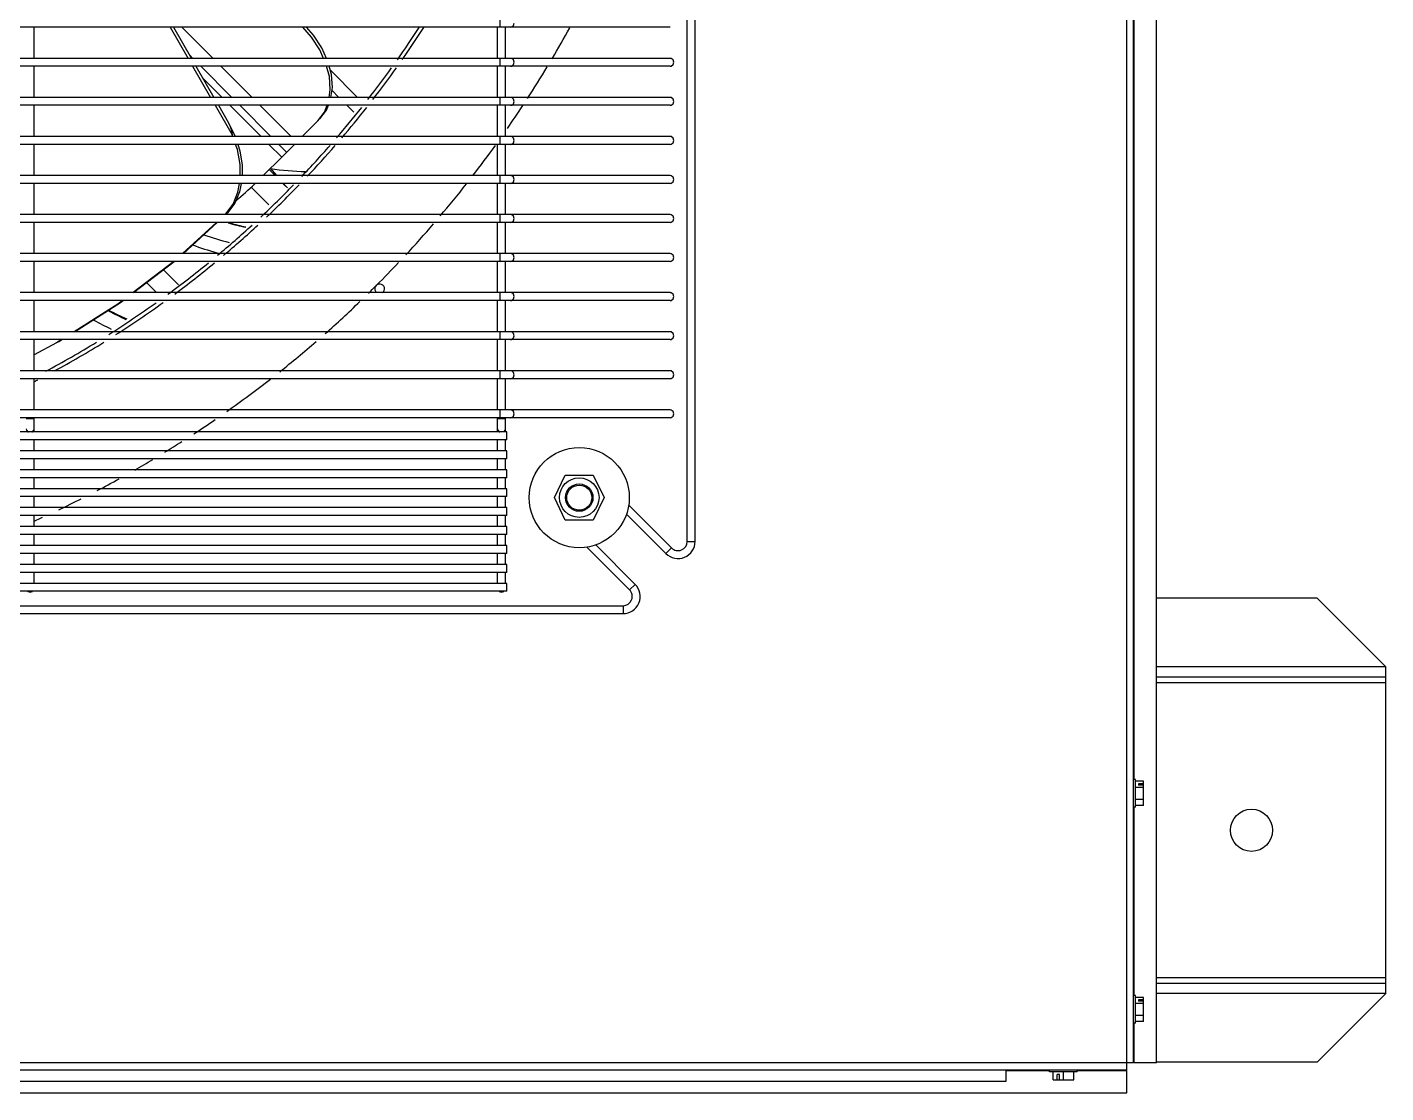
# Model space of a CAD drawing. Header units: metres. Extents: x -367 to 374, y -238 to 224.
# Drawn here: x 359.637 to 360.153, y 198.29 to 198.695 of the extents above; entities that cross this region are included whole.
import ezdxf
from ezdxf.enums import TextEntityAlignment as Align

# ---------------------------------------------------------------- set-up
doc = ezdxf.new("R2010")
doc.units = ezdxf.units.M
for name, color, linetype in [('ELE-ALIMENTADORES', 160, 'Continuous'), ('LA_BAU_BASES GERAIS_R00$0$ARQ-XREF-ATT', 8, 'Continuous'), ('LA_BAU_BASES GERAIS_R00$0$BASE', 253, 'Continuous'), ('LA_BAU_BASES GERAIS_R00$0$dutos', 31, 'Continuous')]:
    doc.layers.add(name, color=color, linetype=linetype)
doc.styles.add('LA_BAU_BASES GERAIS_R00$0$R60-125-RS', font='romans.shx', dxfattribs={"height": 0.19})
doc.styles.add('LA_BAU_BASES GERAIS_R00$0$R80-100-RS', font='romans.shx', dxfattribs={"height": 0.203})

# ---------------------------------------------------------------- blocks, each defined once
blk = doc.blocks.new('LA_BAU_BASES GERAIS_R00$0$A$C2E3D5B4E')
at = {"layer": 'LA_BAU_BASES GERAIS_R00$0$dutos', "color": 251}
for p, q in [((-6.695350000000076, 20.3490000000006), (-6.695350000000076, 21.4110000000006)), ((-6.692800000000034, 20.3515500000006), (-6.692800000000034, 21.4084500000006)), ((-6.684021825406603, 20.3515500000006), (-6.684021825406603, 21.4084500000006)), ((-6.862218694489911, 20.54945509769187), (-6.862218694489911, 21.35734371455515)), ((-6.859218694489869, 20.54945509769187), (-6.859218694489869, 21.35734371455515)), ((-6.692507106780795, 20.4591000000006), (-6.692507106780795, 21.13033000000096)), ((-6.93321869449062, 20.74460130551078), (-6.93321869449062, 20.74760130551078)), ((-6.868681703277502, 20.74460130551078), (-7.714615808807707, 20.74460130551078)), ((-7.110218694490641, 20.73278130551078), (-7.110218694490641, 20.74460130551078)), ((-7.058569698525503, 20.74460130551078), (-7.05174541834333, 20.73278130551078)), ((-7.057321970390944, 20.74460130551078), (-7.050497690208772, 20.73278130551078)), ((-7.054083131742232, 20.74460130551078), (-7.042263131742175, 20.73278130551078)), ((-6.934218694489914, 20.73278130551078), (-6.934218694489914, 20.74460130551078)), ((-6.931218694489871, 20.73278130551078), (-6.931218694489871, 20.74460130551078)), ((-6.868681703277502, 20.73278130551078), (-7.714615808807707, 20.73278130551078)), ((-7.051253596562901, 20.73409057372096), (-7.049944328657148, 20.73278130551078)), ((-6.93321869449062, 20.72978130551078), (-6.93321869449062, 20.73278130551078)), ((-6.868681703277502, 20.72978130551078), (-7.714615808807707, 20.72978130551078)), ((-7.110218694490641, 20.71796130551078), (-7.110218694490641, 20.72978130551078)), ((-7.050013367536053, 20.72978130551078), (-7.04318908735388, 20.71796130551078)), ((-7.048765639401495, 20.72978130551078), (-7.041941359219322, 20.71796130551078)), ((-7.04694432935753, 20.72978130551078), (-7.035124332117448, 20.71796130551078)), ((-7.039263131742246, 20.72978130551078), (-7.027443131742189, 20.71796130551078)), ((-6.997795470404412, 20.72836299107296), (-6.987393784842197, 20.71796130551078)), ((-6.934218694489914, 20.71796130551078), (-6.934218694489914, 20.72978130551078)), ((-6.931218694489871, 20.71796130551078), (-6.931218694489871, 20.72978130551078)), ((-7.046179169304764, 20.72530140789114), (-7.038839069272058, 20.71796130551078)), ((-6.868681703277502, 20.71796130551078), (-7.714615808807707, 20.71796130551078)), ((-6.994457262727337, 20.71796130551078), (-6.997107438409898, 20.72067806225951)), ((-6.93321869449062, 20.71496130551078), (-6.93321869449062, 20.71796130551078)), ((-6.868681703277502, 20.71496130551078), (-7.714615808807707, 20.71496130551078)), ((-7.110218694490641, 20.70314130551078), (-7.110218694490641, 20.71496130551078)), ((-7.041457036546603, 20.71496130551078), (-7.035013336550946, 20.70380048973006)), ((-7.040209308412045, 20.71496130551078), (-7.036377944152036, 20.70832518795115)), ((-7.035839070231987, 20.71496130551078), (-7.024019074012017, 20.70314130551078)), ((-7.03212433281783, 20.71496130551078), (-7.020304335576725, 20.70314130551078)), ((-7.02444313174226, 20.71496130551078), (-7.012623131742203, 20.70314130551078)), ((-6.99146485265419, 20.71496130551078), (-6.988852265673472, 20.71234871853006)), ((-6.934218694489914, 20.70314130551078), (-6.934218694489914, 20.71496130551078)), ((-6.931218694489871, 20.70314130551078), (-6.931218694489871, 20.71496130551078)), ((-7.002498783641158, 20.70901695741006), (-7.008374435539281, 20.70314130551078)), ((-6.868681703277502, 20.70314130551078), (-7.714615808807707, 20.70314130551078)), ((-7.034780622034532, 20.70314130551078), (-7.035013336550946, 20.70380048973006)), ((-6.93321869449062, 20.70014130551078), (-6.93321869449062, 20.70314130551078)), ((-6.868681703277502, 20.70014130551078), (-7.714615808807707, 20.70014130551078)), ((-7.110218694490641, 20.68832130551078), (-7.110218694490641, 20.70014130551078)), ((-7.023194435539267, 20.68832130551078), (-7.016196756026943, 20.69531898502314)), ((-7.02101907497206, 20.70014130551078), (-7.016196756026943, 20.69531898502314)), ((-7.017304336277107, 20.70014130551078), (-7.014339386254619, 20.69717635479551)), ((-7.011374435539324, 20.70014130551078), (-7.016196756026943, 20.69531898502314)), ((-6.934218694489914, 20.68832130551078), (-6.934218694489914, 20.70014130551078)), ((-6.931218694489871, 20.68832130551078), (-6.931218694489871, 20.70014130551078)), ((-7.018723502399666, 20.68832130551078), (-7.020958968969467, 20.6905567720806)), ((-7.018043484313807, 20.68832130551078), (-7.020386467492017, 20.69112927355805)), ((-6.868681703277502, 20.68832130551078), (-7.714615808807707, 20.68832130551078)), ((-6.868681703277502, 20.68532130551078), (-7.714615808807707, 20.68532130551078)), ((-7.110218694490641, 20.67350130551078), (-7.110218694490641, 20.68532130551078)), ((-7.014034101407674, 20.68363190451878), (-7.015723502399624, 20.68532130551078)), ((-7.014616983703263, 20.68421478681551), (-7.015540268672453, 20.68532130551078)), ((-6.934218694489914, 20.67350130551078), (-6.934218694489914, 20.68532130551078)), ((-6.93321869449062, 20.68532130551078), (-6.93321869449062, 20.68832130551078)), ((-6.931218694489871, 20.67350130551078), (-6.931218694489871, 20.68532130551078)), ((-7.021047757331644, 20.6771751762606), (-7.027694161060026, 20.68382157999006)), ((-6.868681703277502, 20.67350130551078), (-7.714615808807707, 20.67350130551078)), ((-6.868681703277502, 20.67050130551078), (-7.714615808807707, 20.67050130551078)), ((-7.110218694490641, 20.65868130551078), (-7.110218694490641, 20.67050130551078)), ((-7.041005480362628, 20.67050130551078), (-7.053801046596732, 20.65868130551078)), ((-7.053537533140002, 20.65868130551078), (-7.040740111823652, 20.67050130551078)), ((-7.037465785296718, 20.67377112529915), (-7.037757874718977, 20.67350130551078)), ((-7.037465785296718, 20.67377112529915), (-7.036756592239271, 20.67418057810205)), ((-7.037343384510223, 20.67363860292824), (-7.036756592239271, 20.67418057810205)), ((-6.934218694489914, 20.65868130551078), (-6.934218694489914, 20.67050130551078)), ((-6.93321869449062, 20.67050130551078), (-6.93321869449062, 20.67350130551078)), ((-6.931218694489871, 20.65868130551078), (-6.931218694489871, 20.67050130551078)), ((-6.868681703277502, 20.65868130551078), (-7.714615808807707, 20.65868130551078)), ((-6.868681703277502, 20.65568130551078), (-7.714615808807707, 20.65568130551078)), ((-7.110218694490641, 20.64386130551078), (-7.110218694490641, 20.65568130551078)), ((-7.057142004501543, 20.65568130551078), (-7.07264391557419, 20.64386130551078)), ((-7.072474327283658, 20.64386130551078), (-7.056971635039304, 20.65568130551078)), ((-6.934218694489914, 20.64386130551078), (-6.934218694489914, 20.65568130551078)), ((-6.93321869449062, 20.65568130551078), (-6.93321869449062, 20.65868130551078)), ((-6.931218694489871, 20.64386130551078), (-6.931218694489871, 20.65568130551078)), ((-7.055337871022971, 20.64681748783151), (-7.061073913681867, 20.65255353049042)), ((-6.868681703277502, 20.64386130551078), (-7.714615808807707, 20.64386130551078)), ((-7.063695397200718, 20.64386130551078), (-7.067493227687692, 20.64765913599769)), ((-6.93321869449062, 20.64086130551078), (-6.93321869449062, 20.64386130551078)), ((-6.868681703277502, 20.64086130551078), (-7.714615808807707, 20.64086130551078)), ((-7.110218694490641, 20.62904130551078), (-7.110218694490641, 20.64086130551078)), ((-6.934218694489914, 20.62904130551078), (-6.934218694489914, 20.64086130551078)), ((-6.931218694489871, 20.62904130551078), (-6.931218694489871, 20.64086130551078)), ((-6.868681703277502, 20.62904130551078), (-7.714615808807707, 20.62904130551078)), ((-6.93321869449062, 20.62604130551078), (-6.93321869449062, 20.62904130551078)), ((-6.868681703277502, 20.62604130551078), (-7.714615808807707, 20.62604130551078)), ((-7.110218694490641, 20.61422130551078), (-7.110218694490641, 20.62604130551078)), ((-7.101663996400021, 20.62478928955915), (-7.110218694490641, 20.62028819284097)), ((-7.099686721568446, 20.62604130551078), (-7.101663996400021, 20.62478928955915)), ((-7.100967936976076, 20.62519115965478), (-7.099625316787296, 20.62604130551078)), ((-6.934218694489914, 20.61422130551078), (-6.934218694489914, 20.62604130551078)), ((-6.931218694489871, 20.61422130551078), (-6.931218694489871, 20.62604130551078)), ((-6.868681703277502, 20.61422130551078), (-7.714615808807707, 20.61422130551078)), ((-6.93321869449062, 20.61122130551078), (-6.93321869449062, 20.61422130551078)), ((-6.868681703277502, 20.61122130551078), (-7.714615808807707, 20.61122130551078)), ((-7.110218694490641, 20.59940130551078), (-7.110218694490641, 20.61122130551078)), ((-6.934218694489914, 20.59940130551078), (-6.934218694489914, 20.61122130551078)), ((-6.931218694489871, 20.59940130551078), (-6.931218694489871, 20.61122130551078)), ((-6.868681703277502, 20.59940130551078), (-7.714615808807707, 20.59940130551078)), ((-6.93321869449062, 20.59640130551078), (-6.93321869449062, 20.59940130551078)), ((-6.868681703277502, 20.59640130551078), (-7.714615808807707, 20.59640130551078)), ((-7.11321869449057, 20.59608130551114), (-7.110218694490641, 20.59608130551114)), ((-7.110218694490641, 20.59102165770715), (-7.110218694490641, 20.59640130551078)), ((-6.934218694489914, 20.59102165770715), (-6.934218694489914, 20.59640130551078)), ((-6.934218694489914, 20.59608130551114), (-6.931218694489871, 20.59608130551114)), ((-6.931218694489871, 20.59101784869442), (-6.931218694489871, 20.59640130551078)), ((-6.930718694490224, 20.59102165770715), (-7.650718694490251, 20.59102165770715)), ((-6.930718694490224, 20.58802165770715), (-7.650718694490251, 20.58802165770715)), ((-7.110218694490641, 20.58383677913515), (-7.110218694490641, 20.58802165770715)), ((-6.934218694489914, 20.58383677913515), (-6.934218694489914, 20.58802165770715)), ((-6.931218694489871, 20.58383297012242), (-6.931218694489871, 20.58802165770715)), ((-6.930718694490224, 20.58802546672096), (-6.930718694490224, 20.59101784869442)), ((-6.930718694490224, 20.58383677913515), (-7.650718694490251, 20.58383677913515)), ((-6.930718694490224, 20.58084058814897), (-6.930718694490224, 20.58383297012242)), ((-6.930718694490224, 20.58083677913515), (-7.650718694490251, 20.58083677913515)), ((-6.930718694490224, 20.57665190056314), (-7.650718694490251, 20.57665190056314)), ((-7.110218694490641, 20.57665190056314), (-7.110218694490641, 20.58083677913515)), ((-6.934218694489914, 20.57665190056314), (-6.934218694489914, 20.58083677913515)), ((-6.931218694489871, 20.57664809154932), (-6.931218694489871, 20.58083677913515)), ((-6.930718694490224, 20.57365570957587), (-6.930718694490224, 20.57664809154932)), ((-6.930718694490224, 20.57365190056314), (-7.650718694490251, 20.57365190056314)), ((-7.110218694490641, 20.56946702199114), (-7.110218694490641, 20.57365190056314)), ((-6.934218694489914, 20.56946702199114), (-6.934218694489914, 20.57365190056314)), ((-6.931218694489871, 20.56946321297733), (-6.931218694489871, 20.57365190056314)), ((-6.912668694490549, 20.56608130551115), (-6.908539227212373, 20.57458130551042)), ((-6.908539227212373, 20.57458130551042), (-6.897898161768808, 20.57458130551042)), ((-6.897898161768808, 20.57458130551042), (-6.893768694490632, 20.56608130551115)), ((-6.930718694490224, 20.56946702199114), (-7.650718694490251, 20.56946702199114)), ((-6.930718694490224, 20.56646702199114), (-7.650718694490251, 20.56646702199114)), ((-7.110218694490641, 20.56228214341915), (-7.110218694490641, 20.56646702199114)), ((-6.934218694489914, 20.56228214341915), (-6.934218694489914, 20.56646702199114)), ((-6.931218694489871, 20.56227833440533), (-6.931218694489871, 20.56646702199114)), ((-6.930718694490224, 20.56647083100388), (-6.930718694490224, 20.56946321297733)), ((-6.908539227212373, 20.55758130551078), (-6.912668694490549, 20.56608130551115)), ((-6.893768694490632, 20.56608130551115), (-6.897898161768808, 20.55758130551078)), ((-6.930718694490224, 20.56228214341915), (-7.650718694490251, 20.56228214341915)), ((-6.930718694490224, 20.55928595243187), (-6.930718694490224, 20.56227833440533)), ((-6.88444778140547, 20.56323443713806), (-6.868193568224456, 20.54698022395696)), ((-6.930718694490224, 20.55928214341915), (-7.650718694490251, 20.55928214341915)), ((-7.110218694490641, 20.55509726484714), (-7.110218694490641, 20.55928214341915)), ((-6.934218694489914, 20.55509726484714), (-6.934218694489914, 20.55928214341915)), ((-6.931218694489871, 20.55509345583333), (-6.931218694489871, 20.55928214341915)), ((-6.897898161768808, 20.55758130551078), (-6.908539227212373, 20.55758130551078)), ((-6.885286476549481, 20.55983049159551), (-6.870314888567691, 20.54485890361369)), ((-6.930718694490224, 20.55509726484714), (-7.650718694490251, 20.55509726484714)), ((-6.930718694490224, 20.55209726484714), (-7.650718694490251, 20.55209726484714)), ((-7.110218694490641, 20.54791238627514), (-7.110218694490641, 20.55209726484714)), ((-6.934218694489914, 20.54791238627514), (-6.934218694489914, 20.55209726484714)), ((-6.931218694489871, 20.54790857726133), (-6.931218694489871, 20.55209726484714)), ((-6.930718694490224, 20.55210107385987), (-6.930718694490224, 20.55509345583333)), ((-6.930718694490224, 20.54791238627514), (-7.650718694490251, 20.54791238627514)), ((-6.930718694490224, 20.54491619528788), (-6.930718694490224, 20.54790857726133)), ((-6.884117612936393, 20.53105617924496), (-6.900371826117521, 20.54731039242606)), ((-6.881996292593158, 20.53317749958823), (-6.896967880574948, 20.54814908757005)), ((-6.868193568224456, 20.54698022395696), (-6.870314888567691, 20.54485890361369)), ((-6.862218694489911, 20.54945509769187), (-6.859218694489869, 20.54945509769187)), ((-6.930718694490224, 20.54491238627514), (-7.650718694490251, 20.54491238627514)), ((-6.930718694490224, 20.54072750770315), (-7.650718694490251, 20.54072750770315)), ((-7.110218694490641, 20.54072750770315), (-7.110218694490641, 20.54491238627514)), ((-6.934218694489914, 20.54072750770315), (-6.934218694489914, 20.54491238627514)), ((-6.931218694489871, 20.54072369868933), (-6.931218694489871, 20.54491238627514)), ((-6.930718694490224, 20.53773131671587), (-6.930718694490224, 20.54072369868933)), ((-6.930718694490224, 20.53772750770315), (-7.650718694490251, 20.53772750770315)), ((-7.110218694490641, 20.53354262913115), (-7.110218694490641, 20.53772750770315)), ((-6.934218694489914, 20.53354262913115), (-6.934218694489914, 20.53772750770315)), ((-6.931218694489871, 20.53353882011733), (-6.931218694489871, 20.53772750770315)), ((-6.930718694490224, 20.53354262913115), (-7.650718694490251, 20.53354262913115)), ((-6.930718694490224, 20.53054262913115), (-7.650718694490251, 20.53054262913115)), ((-6.932718694489836, 20.5302323847366), (-6.931837016611325, 20.53048294098824)), ((-6.930718694490224, 20.53054643814387), (-6.930718694490224, 20.53353882011733)), ((-6.884117612936393, 20.53105617924496), (-6.881996292593158, 20.53317749958823)), ((-7.694483104176811, 20.52508130551042), (-6.886592486671361, 20.52508130551042)), ((-6.886592486671361, 20.52508130551042), (-6.886592486671361, 20.52208130551042)), ((-6.623050000000035, 20.52790000000096), (-6.684021825406603, 20.52790000000096)), ((-6.596999999999639, 20.5018500000006), (-6.623050000000035, 20.52790000000096)), ((-7.694483104176811, 20.52208130551042), (-6.886592486671361, 20.52208130551042)), ((-6.596999999999639, 20.5018500000006), (-6.684021825406603, 20.5018500000006)), ((-6.596999999999639, 20.37785000000132), (-6.596999999999639, 20.5018500000006)), ((-6.596999999999639, 20.49790000000096), (-6.684021825406603, 20.49790000000096)), ((-6.596999999999639, 20.4958500000006), (-6.684021825406603, 20.4958500000006)), ((-6.692009999999641, 20.4591000000006), (-6.692800000000034, 20.4591000000006)), ((-6.692009999999641, 20.4486000000006), (-6.692009999999641, 20.4591000000006)), ((-6.688960000000066, 20.45842261413333), (-6.692009999999641, 20.45842261413333)), ((-6.688960000000066, 20.45613630706642), (-6.688960000000066, 20.45842261413333)), ((-6.688960000000066, 20.45613630706642), (-6.692009999999641, 20.45613630706642)), ((-6.690959999999677, 20.45752946060023), (-6.690959999999677, 20.45702946059951)), ((-6.688960000000066, 20.45752946060023), (-6.690959999999677, 20.45752946060023)), ((-6.688960000000066, 20.45702946059951), (-6.690959999999677, 20.45702946059951)), ((-6.688960000000066, 20.44927738586896), (-6.688960000000066, 20.45613630706642)), ((-6.692009999999641, 20.4486000000006), (-6.692800000000034, 20.4486000000006)), ((-6.692507106780795, 20.37710000000133), (-6.692507106780795, 20.4486000000006)), ((-6.688960000000066, 20.45156369293478), (-6.692009999999641, 20.45156369293478)), ((-6.688960000000066, 20.44927738586896), (-6.692009999999641, 20.44927738586896)), ((-6.596999999999639, 20.38385000000132), (-6.684021825406603, 20.38385000000132)), ((-6.684021825406603, 20.38180000000096), (-6.596999999999639, 20.38180000000096)), ((-6.692009999999641, 20.37710000000133), (-6.692800000000034, 20.37710000000133)), ((-6.692009999999641, 20.36660000000133), (-6.692009999999641, 20.37710000000133)), ((-6.688960000000066, 20.37642261413296), (-6.692009999999641, 20.37642261413296)), ((-6.690959999999677, 20.37552946059987), (-6.690959999999677, 20.37502946060024)), ((-6.688960000000066, 20.37552946059987), (-6.690959999999677, 20.37552946059987)), ((-6.688960000000066, 20.37413630706715), (-6.688960000000066, 20.37642261413296)), ((-6.596999999999639, 20.37785000000132), (-6.684021825406603, 20.37785000000132)), ((-6.596999999999639, 20.37785000000132), (-6.623050000000035, 20.35180000000096)), ((-6.688960000000066, 20.37413630706715), (-6.692009999999641, 20.37413630706715)), ((-6.688960000000066, 20.37502946060024), (-6.690959999999677, 20.37502946060024)), ((-6.688960000000066, 20.3672773858686), (-6.688960000000066, 20.37413630706715)), ((-6.692009999999641, 20.36660000000133), (-6.692800000000034, 20.36660000000133)), ((-6.692507106780795, 20.3515500000006), (-6.692507106780795, 20.36660000000133)), ((-6.688960000000066, 20.36956369293551), (-6.692009999999641, 20.36956369293551)), ((-6.688960000000066, 20.3672773858686), (-6.692009999999641, 20.3672773858686)), ((-6.692800000000034, 20.3515500000006), (-8.882800000000088, 20.3515500000006)), ((-6.684021825406603, 20.3515500000006), (-6.692507106780795, 20.3515500000006)), ((-6.623050000000035, 20.35180000000096), (-6.684021825406603, 20.35180000000096)), ((-8.880250000000046, 20.3490000000006), (-6.695350000000076, 20.3490000000006)), ((-6.741250000000036, 20.34455000000133), (-8.78125, 20.34455000000133)), ((-6.741250000000036, 20.3490000000006), (-6.741250000000036, 20.34455000000133)), ((-6.741250000000036, 20.34870710678242), (-6.724628694490548, 20.34870710678242)), ((-6.724628694490548, 20.34821000000133), (-6.724628694490548, 20.3490000000006)), ((-6.714128756005834, 20.34821000000133), (-6.724628632975282, 20.34821000000133)), ((-6.723338694490621, 20.3451600000006), (-6.723338694490621, 20.34821000000133)), ((-6.723338694490621, 20.3451600000006), (-6.719378694490615, 20.3451600000006)), ((-6.721791707192438, 20.3451600000006), (-6.721791707192438, 20.34716000000133)), ((-6.720925681788799, 20.34716000000133), (-6.721791707192438, 20.34716000000133)), ((-6.720925681788799, 20.3451600000006), (-6.720925681788799, 20.34716000000133)), ((-6.719378694490615, 20.3451600000006), (-6.719378694490615, 20.34821000000133)), ((-6.719378694490615, 20.3451600000006), (-6.715418694490609, 20.3451600000006)), ((-6.715418694490609, 20.3451600000006), (-6.715418694490609, 20.34821000000133)), ((-6.714128694490569, 20.34821000000133), (-6.714128694490569, 20.3490000000006)), ((-6.714128694490569, 20.34870710678242), (-6.695350000000076, 20.34870710678242)), ((-6.695350000000076, 20.34022182540824), (-6.695350000000076, 20.34870710678242)), ((-8.880250000000046, 20.34022182540824), (-6.695350000000076, 20.34022182540824))]:
    blk.add_line(p, q, dxfattribs=at)
for points in [[(-7.000296211055684, 20.73278130551078), (-7.001735852586194, 20.73597041233042), (-7.004861717180347, 20.74080344936242), (-7.008165020603656, 20.74460130551078)], [(-6.999171356927718, 20.73278130551078), (-7.000960852585877, 20.73674541233078), (-7.004086717181167, 20.74157844936169), (-7.006715940266986, 20.74460130551078)], [(-6.92928290580835, 20.74460130551078), (-6.928877497278222, 20.74467472073623), (-6.928221532498583, 20.74521962763224), (-6.927970976246911, 20.74610130551078)], [(-6.927970976246911, 20.73128130551078), (-6.928221532498583, 20.73216298338933), (-6.928877497278222, 20.73270789028533), (-6.92928290580835, 20.73278130551078)], [(-6.92928290580835, 20.72978130551078), (-6.928877497278222, 20.72985472073623), (-6.928221532498583, 20.73039962763224), (-6.927970976246911, 20.73128130551078)], [(-6.867369773717087, 20.73128130551078), (-6.867620329967622, 20.73216298338933), (-6.868276294747261, 20.73270789028533), (-6.868681703277502, 20.73277600364678)], [(-6.868681703277502, 20.72978660737478), (-6.868276294747261, 20.72985472073623), (-6.867620329967622, 20.73039962763224), (-6.867369773717087, 20.73128130551078)], [(-6.998152359417531, 20.71796130551078), (-6.997740299544716, 20.72092558030423), (-6.998105385358599, 20.72583676256242), (-6.999152963061533, 20.72978130551078)], [(-6.997485091129874, 20.71796130551078), (-6.996965299544399, 20.7217005803046), (-6.997330385358168, 20.72661176256278), (-6.998172141314967, 20.72978130551078)], [(-6.927970976246911, 20.71646130551078), (-6.928221532498583, 20.71734298338933), (-6.928877497278222, 20.71788789028533), (-6.92928290580835, 20.71796130551078)], [(-6.92928290580835, 20.71496130551078), (-6.928877497278222, 20.71503472073623), (-6.928221532498583, 20.71557962763224), (-6.927970976246911, 20.71646130551078)], [(-6.867369773717087, 20.71646130551078), (-6.867620329967622, 20.71734298338933), (-6.868276294747261, 20.71788789028533), (-6.868681703277502, 20.71795600364678)], [(-6.868681703277502, 20.71496660737478), (-6.868276294747261, 20.71503472073623), (-6.867620329967622, 20.71557962763224), (-6.867369773717087, 20.71646130551078)], [(-7.002498783641158, 20.70901695741006), (-6.999980034565851, 20.71235091799587), (-6.998936967908435, 20.71496130551078)], [(-7.001723783640728, 20.70979195740933), (-6.999205034566558, 20.71312591799515), (-6.998471644787628, 20.71496130551078)], [(-7.036377945032427, 20.70832518947623), (-7.033857600635656, 20.70317321801078), (-7.033847263574899, 20.70314130551078)], [(-7.036377944152036, 20.70832518795115), (-7.03572490498766, 20.70696394154569), (-7.035263549988713, 20.70545035099042), (-7.035013336550946, 20.70380048973006)], [(-6.927970976246911, 20.70164130551078), (-6.928221532498583, 20.70252298338933), (-6.928877497278222, 20.70306789028533), (-6.92928290580835, 20.70314130551078)], [(-6.92928290580835, 20.70014130551078), (-6.928877497278222, 20.70021472073623), (-6.928221532498583, 20.70075962763224), (-6.927970976246911, 20.70164130551078)], [(-6.867369773717087, 20.70164130551078), (-6.867620329967622, 20.70252298338933), (-6.868276294747261, 20.70306789028533), (-6.868681703277502, 20.70313600364678)], [(-6.868681703277502, 20.70014660737478), (-6.868276294747261, 20.70021472073623), (-6.867620329967622, 20.70075962763224), (-6.867369773717087, 20.70164130551078)], [(-7.031907470934243, 20.68832130551078), (-7.031972121690274, 20.69251134207988), (-7.033029534324783, 20.69818119643588), (-7.033721519694268, 20.70014130551078)], [(-7.032875507008043, 20.70014130551078), (-7.032082814229511, 20.69769410997115), (-7.031193142481129, 20.69221962180169), (-7.031211520223678, 20.68832130551078)], [(-7.037465785296718, 20.67377112529915), (-7.034683581796003, 20.67748165634787), (-7.032789027186254, 20.68202244504933), (-7.032205564315291, 20.68532130551078)], [(-7.031548129564044, 20.68532130551078), (-7.032167576149845, 20.68212695421115), (-7.034048445329177, 20.67776016323187), (-7.036756592239271, 20.67418057810205)], [(-6.927970976246911, 20.68682130551078), (-6.928221532498583, 20.68770298338933), (-6.928877497278222, 20.68824789028533), (-6.92928290580835, 20.68832130551078)], [(-6.92928290580835, 20.68532130551078), (-6.928877497278222, 20.68539472073623), (-6.928221532498583, 20.68593962763224), (-6.927970976246911, 20.68682130551078)], [(-6.867369773717087, 20.68682130551078), (-6.867620329967622, 20.68770298338933), (-6.868276294747261, 20.68824789028533), (-6.868681703277502, 20.68831600364678)], [(-6.868681703277502, 20.68532660737478), (-6.868276294747261, 20.68539472073623), (-6.867620329967622, 20.68593962763224), (-6.867369773717087, 20.68682130551078)], [(-6.927970976246911, 20.67200130551078), (-6.928221532498583, 20.67288298338933), (-6.928877497278222, 20.67342789028533), (-6.92928290580835, 20.67350130551078)], [(-6.92928290580835, 20.67050130551078), (-6.928877497278222, 20.67057472073623), (-6.928221532498583, 20.67111962763224), (-6.927970976246911, 20.67200130551078)], [(-6.867369773717087, 20.67200130551078), (-6.867620329967622, 20.67288298338933), (-6.868276294747261, 20.67342789028533), (-6.868681703277502, 20.67349600364678)], [(-6.868681703277502, 20.67050660737478), (-6.868276294747261, 20.67057472073623), (-6.867620329967622, 20.67111962763224), (-6.867369773717087, 20.67200130551078)], [(-6.927970976246911, 20.65718130551078), (-6.928221532498583, 20.65806298338933), (-6.928877497278222, 20.65860789028533), (-6.92928290580835, 20.65868130551078)], [(-6.92928290580835, 20.65568130551078), (-6.928877497278222, 20.65575472073623), (-6.928221532498583, 20.65629962763224), (-6.927970976246911, 20.65718130551078)], [(-6.867369773717087, 20.65718130551078), (-6.867620329967622, 20.65806298338933), (-6.868276294747261, 20.65860789028533), (-6.868681703277502, 20.65867600364678)], [(-6.868681703277502, 20.65568660737478), (-6.868276294747261, 20.65575472073623), (-6.867620329967622, 20.65629962763224), (-6.867369773717087, 20.65718130551078)], [(-6.927970976246911, 20.64236130551078), (-6.928221532498583, 20.64324298338933), (-6.928877497278222, 20.64378789028533), (-6.92928290580835, 20.64386130551078)], [(-6.867369773717087, 20.64236130551078), (-6.867620329967622, 20.64324298338933), (-6.868276294747261, 20.64378789028533), (-6.868681703277502, 20.64385600364678)], [(-7.076578410770935, 20.64086130551078), (-7.078030664930907, 20.6397539811246), (-7.094948902944793, 20.62904130551078)], [(-7.094887470290928, 20.62904130551078), (-7.07733330476583, 20.6401565868126), (-7.076409020747633, 20.64086130551078)], [(-6.92928290580835, 20.64086130551078), (-6.928877497278222, 20.64093472073623), (-6.928221532498583, 20.64147962763224), (-6.927970976246911, 20.64236130551078)], [(-6.868681703277502, 20.64086660737478), (-6.868276294747261, 20.64093472073623), (-6.867620329967622, 20.64147962763224), (-6.867369773717087, 20.64236130551078)], [(-6.927970976246911, 20.62754130551078), (-6.928221532498583, 20.62842298338933), (-6.928877497278222, 20.62896789028533), (-6.92928290580835, 20.62904130551078)], [(-6.867369773717087, 20.62754130551078), (-6.867620329967622, 20.62842298338933), (-6.868276294747261, 20.62896789028533), (-6.868681703277502, 20.62903600364678)], [(-6.92928290580835, 20.62604130551078), (-6.928877497278222, 20.62611472073623), (-6.928221532498583, 20.62665962763224), (-6.927970976246911, 20.62754130551078)], [(-6.868681703277502, 20.62604660737478), (-6.868276294747261, 20.62611472073623), (-6.867620329967622, 20.62665962763224), (-6.867369773717087, 20.62754130551078)], [(-6.927970976246911, 20.61272130551078), (-6.928221532498583, 20.61360298338933), (-6.928877497278222, 20.61414789028533), (-6.92928290580835, 20.61422130551078)], [(-6.92928290580835, 20.61122130551078), (-6.928877497278222, 20.61129472073623), (-6.928221532498583, 20.61183962763224), (-6.927970976246911, 20.61272130551078)], [(-6.867369773717087, 20.61272130551078), (-6.867620329967622, 20.61360298338933), (-6.868276294747261, 20.61414789028533), (-6.868681703277502, 20.61421600364678)], [(-6.868681703277502, 20.61122660737478), (-6.868276294747261, 20.61129472073623), (-6.867620329967622, 20.61183962763224), (-6.867369773717087, 20.61272130551078)], [(-6.927970976246911, 20.59790130551078), (-6.928221532498583, 20.59878298338933), (-6.928877497278222, 20.59932789028533), (-6.92928290580835, 20.59940130551078)], [(-6.92928290580835, 20.59640130551078), (-6.928877497278222, 20.59647472073624), (-6.928221532498583, 20.59701962763224), (-6.927970976246911, 20.59790130551078)], [(-6.867369773717087, 20.59790130551078), (-6.867620329967622, 20.59878298338933), (-6.868276294747261, 20.59932789028533), (-6.868681703277502, 20.59939600364678)], [(-6.868681703277502, 20.59640660737478), (-6.868276294747261, 20.59647472073624), (-6.867620329967622, 20.59701962763224), (-6.867369773717087, 20.59790130551078)], [(-7.11321869449057, 20.59214551682896), (-7.113145279265154, 20.59174010829879), (-7.112600372369116, 20.59108414351915), (-7.112380492172406, 20.59102165770715)], [(-7.111056896808805, 20.59102165770715), (-7.110837016612095, 20.59108414351915), (-7.110292109716056, 20.59174010829879), (-7.110218694490641, 20.59214551682896)], [(-6.934218694489914, 20.59214551682896), (-6.934145279264385, 20.59174010829879), (-6.933600372368346, 20.59108414351915), (-6.933380492172773, 20.59102165770715)], [(-6.931790954518533, 20.59113959356205), (-6.931292109715287, 20.59174010829879), (-6.931218694489871, 20.59214551682896)], [(-7.112649955031657, 20.53054262913115), (-7.112600372369116, 20.53048294098824), (-7.111718694490605, 20.5302323847366)], [(-7.111718694490605, 20.5302323847366), (-7.110837016612095, 20.53048294098824), (-7.110787433948417, 20.53054262913115)], [(-6.933649955032024, 20.53054262913115), (-6.933600372368346, 20.53048294098824), (-6.932718694489836, 20.5302323847366)]]:
    blk.add_lwpolyline(points, dxfattribs=at)
for centre, radius in [((-6.903218694490533, 20.56608130551115), 0.01900000000036363), ((-6.903218694490533, 20.56608130551115), 0.007499999999999997), ((-6.903218694490533, 20.56608130551115), 0.005200000000363635), ((-6.903218694490533, 20.56608130551115), 0.004762499999999999), ((-6.647999999999683, 20.43985000000097), 0.00799999999963636)]:
    blk.add_circle(centre, radius, dxfattribs=at)
for centre, radius, start, end in [((-7.287299999999732, 20.9535810000006), 0.3850000000003635, 324.9112938218051, 327.1121608554676), ((-7.287299999999732, 20.9535810000006), 0.3864947102519999, 325.0725434621901, 327.2490371503502), ((-7.287299999999732, 20.9535810000006), 0.4341807889319999, 329.4116858895146, 331.192771142027), ((-7.287299999999732, 20.9535810000006), 0.3850000000003635, 322.1130711865304, 324.3448021242147), ((-7.287299999999732, 20.9535810000006), 0.3864947102519999, 322.2851071831001, 324.5082342428157), ((-7.287299999999732, 20.9535810000006), 0.4341807889319999, 327.0582466417624, 328.9358860875393), ((-7.287299999999732, 20.9535810000006), 0.3850000000003635, 319.3152916397691, 321.5466927147472), ((-7.287299999999732, 20.9535810000006), 0.3864947102519999, 319.4981283525522, 321.720913825387), ((-7.287299999999732, 20.9535810000006), 0.4341807889319999, 325.2600014529983, 326.6460040686114), ((-7.287299999999732, 20.9535810000006), 0.3850000000003635, 316.3771596772434, 318.7489673871944), ((-7.287299999999732, 20.9535810000006), 0.3864947102519999, 316.6028325366702, 318.9339925285279), ((-7.287299999999732, 20.9535810000006), 0.4341807889319999, 322.3326275806553, 324.2256151270135), ((-7.005113767631656, 20.78609800179878), 0.09631249999963631, 260.8742323266757, 268.7810250146872), ((-7.172923210825843, 20.84167816095769), 0.2144314280116363, 310.5610040770825, 313.1029659489684), ((-7.287299999999732, 20.9535810000006), 0.3850000000003635, 313.1174540316343, 315.7172380936395), ((-7.287299999999732, 20.9535810000006), 0.3864947102519999, 313.3556859479535, 315.9454453129496), ((-7.287299999999732, 20.9535810000006), 0.4341807889319999, 319.7371880895656, 321.8074298141757), ((-7.287299999999732, 20.9535810000006), 0.3850000000003635, 309.8576259309914, 312.457627866357), ((-7.287299999999732, 20.9535810000006), 0.3864947102519999, 310.108525831063, 312.6984147987565), ((-7.005113767631656, 20.78609800179878), 0.1199765458418181, 254.8372616680759, 258.0803743685449), ((-7.005113767631656, 20.78609800179878), 0.11985, 255.1633627774986, 258.1043985589811), ((-7.287299999999732, 20.9535810000006), 0.4341807889319999, 317.1361232140767, 319.2112837904745), ((-7.005113767631656, 20.78609800179878), 0.1270000000003636, 251.3258489330128, 255.8409587378378), ((-7.005113767631656, 20.78609800179878), 0.1319999991992727, 250.0801785804252, 254.301326597171), ((-7.287299999999732, 20.9535810000006), 0.3850000000003635, 306.2875265624059, 309.1975937551908), ((-7.287299999999732, 20.9535810000006), 0.3864947102519999, 306.6137471149237, 309.4510728216952), ((-7.287299999999732, 20.9535810000006), 0.4341807889319999, 315.0442616673263, 316.6084316468076), ((-7.287299999999732, 20.9535810000006), 0.4341807889319999, 314.458051145055, 314.9557383322424), ((-6.979001443402581, 20.64528244340351), 0.001849999999636363, 306.9022195280814, 224.9999999997854), ((-7.287299999999732, 20.9535810000006), 0.3850000000003635, 302.2502776490205, 305.4703970484246), ((-7.287299999999732, 20.9535810000006), 0.3864947102519999, 302.5922263582334, 305.7998203652801), ((-7.287299999999732, 20.9535810000006), 0.4341807889319999, 311.4820668184361, 313.8543717463653), ((-7.005113767631656, 20.78609800179878), 0.1735000000003636, 241.6240915303523, 244.0859329288015), ((-7.005113767631656, 20.78609800179878), 0.1678000000003635, 242.7287971448191, 245.2648421640699), ((-7.005113767631656, 20.78609800179878), 0.1675000000003636, 242.7882462127851, 245.3266981689612), ((-7.287299999999732, 20.9535810000006), 0.3850000000003635, 298.1385145651375, 301.4329511889719), ((-7.287299999999732, 20.9535810000006), 0.3864947102519999, 298.5706805679466, 301.7780537906047), ((-7.287299999999732, 20.9535810000006), 0.4341807889319999, 308.5169038129835, 310.881213470014), ((-7.287299999999732, 20.9535810000006), 0.3864947102519999, 297.3074402585684, 297.5167263437899), ((-7.287299999999732, 20.9535810000006), 0.4341807889319999, 305.1926488987698, 307.9172763701649), ((-7.287299999999732, 20.9535810000006), 0.4341807889319999, 303.1972687845176, 304.4784373539467), ((-7.287299999999732, 20.9535810000006), 0.4341807889319999, 301.4872310551023, 302.4829643953977), ((-7.287299999999732, 20.9535810000006), 0.4341807889319999, 299.7283527992244, 300.7742171046768), ((-7.287299999999732, 20.9535810000006), 0.4341807889319999, 297.5837726457984, 298.8337391533627), ((-7.287299999999732, 20.9535810000006), 0.4341807889319999, 295.4354217415398, 296.686856526394), ((-7.287299999999732, 20.9535810000006), 0.4341807889319999, 294.1068191577286, 294.5387069817137), ((-6.865718694490624, 20.54945509769187), 0.006499999999636361, 224.9999999997854, 0), ((-6.865718694490624, 20.54945509769187), 0.003499999999636363, 224.9999999997854, 0), ((-6.886592486671361, 20.52858130551115), 0.006499999999636361, 270, 44.99999999978547), ((-6.886592486671361, 20.52858130551115), 0.003499999999636363, 270, 44.99999999978547)]:
    blk.add_arc(centre, radius, start, end, dxfattribs=at)
blk = doc.blocks.new('LA_BAU_BASES GERAIS_R00')
at = {"layer": 'LA_BAU_BASES GERAIS_R00$0$ARQ-XREF-ATT'}
blk.add_blockref('LA_BAU_BASES GERAIS_R00$0$A$C2E3D5B4E', (366.75, 177.95), dxfattribs=at)
at = {"layer": 'LA_BAU_BASES GERAIS_R00$0$BASE', "style": 'LA_BAU_BASES GERAIS_R00$0$R60-125-RS'}
for p in [(242.7815727361595, 218.919159373358), (358.6365727361596, 192.964159373358)]:
    blk.add_attdef('S', text='', height=0.19, rotation=90, dxfattribs=at).set_placement(p, align=Align.MIDDLE_CENTER)
at = {"layer": 'LA_BAU_BASES GERAIS_R00$0$BASE', "style": 'LA_BAU_BASES GERAIS_R00$0$R80-100-RS'}
blk.add_attdef('ACESSO', text='', height=0.203, dxfattribs=at).set_placement((365.922255870473, 191.9868442639211), align=Align.TOP_CENTER)
at = {"layer": 'LA_BAU_BASES GERAIS_R00$0$BASE', "style": 'LA_BAU_BASES GERAIS_R00$0$R60-125-RS'}
blk.add_attdef('S', text='', height=0.19, dxfattribs=at).set_placement((266.114159373358, 180.9134272638404), align=Align.MIDDLE_CENTER)

msp = doc.modelspace()

# ---------------------------------------------------------------- block references
at = {"layer": 'ELE-ALIMENTADORES', "color": 2}
msp.add_blockref('LA_BAU_BASES GERAIS_R00', (0, 0), dxfattribs=at)

doc.saveas('drawing.dxf')
